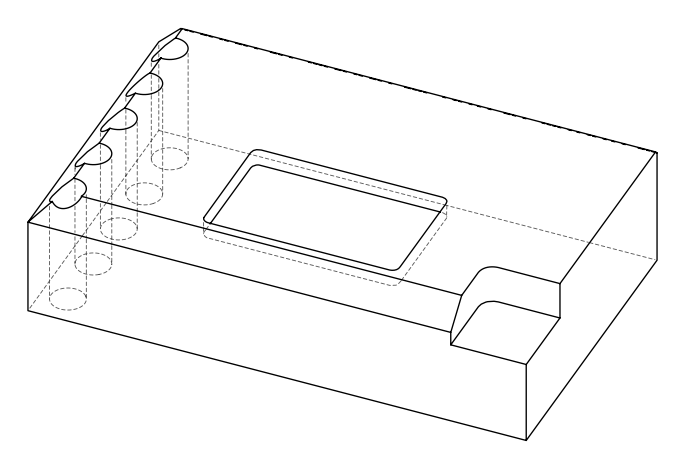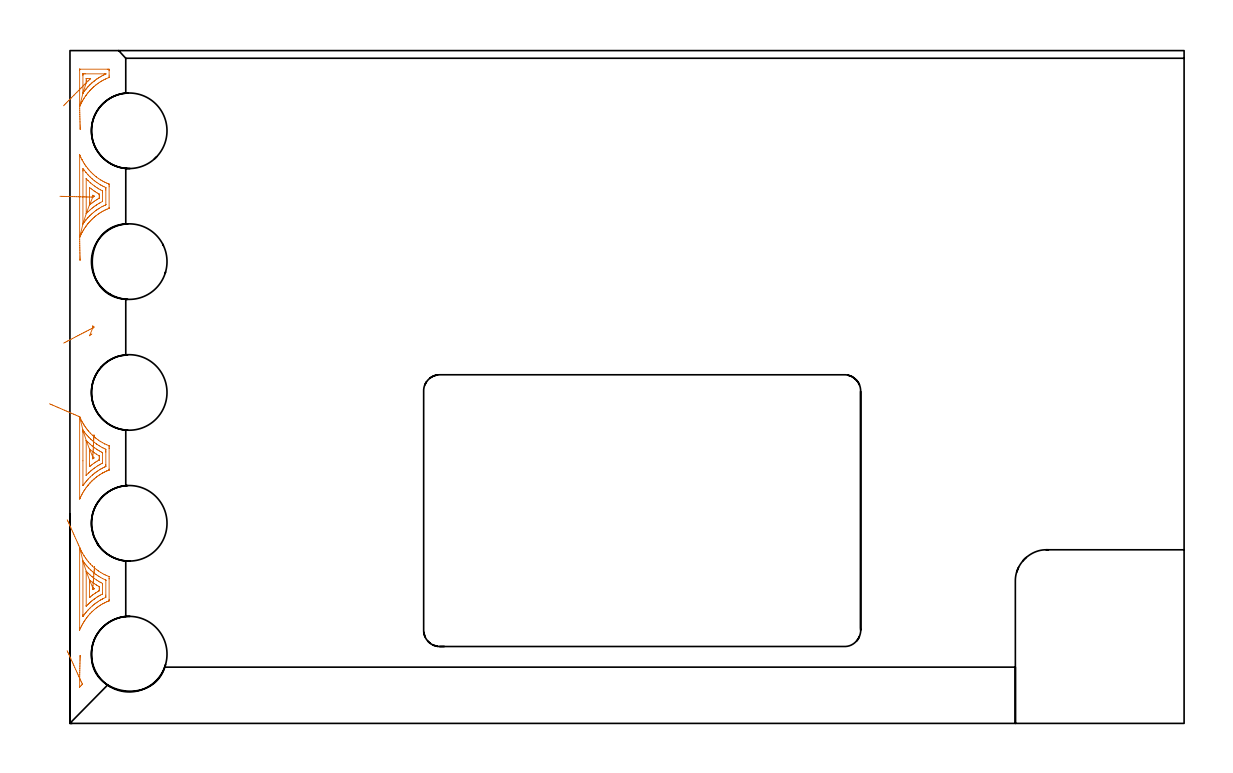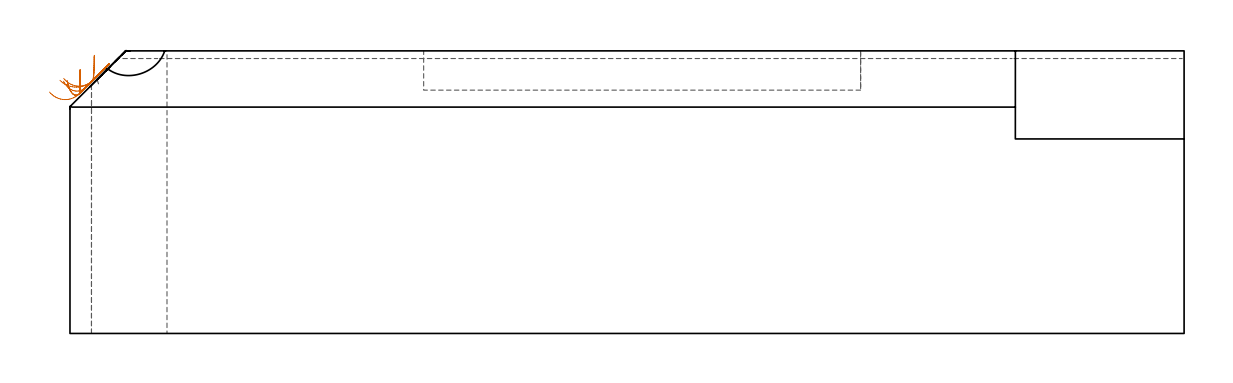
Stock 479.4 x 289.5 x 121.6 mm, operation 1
(PLAN: 30 operations, 23 tool changes, 100 min)
(1 AREA_MILL | FG_CHAMFER_SURFACE | UGT0205_001 | 16.46 min | 82161 mm3)
(2 AREA_MILL_1 | FG_CHAMFER_SURFACE_1 | UGT0205_001 | 7.46 min | 2485 mm3)
(3 AREA_MILL_2 | FG_CHAMFER_SURFACE_2 | UGT0205_001 | 28.43 min | 117146 mm3)
(4 MILL_CORNER_NOTCH_RECTANGULAR | CORNER_NOTCH_RECTANGULAR | UGT0201_094 | Follow Part, ap 5, ae 75% | 8.41 min | 201663 mm3)
(5 MILL_RECTANGULAR_POCKET | POCKET_RECTANGULAR_STRAIGHT | NXT0201_011 | Follow Part, ap 3, ae 75% | 30.51 min | 370799 mm3)
(6 SPOT_DRILL | STEP1HOLE | NXT0321_9005460120000 | 0.05 min | 192 mm3)
(7 SPOT_DRILL_1 | STEP1HOLE_1 | NXT0321_9005460120000 | 0.05 min | 157 mm3)
(8 SPOT_DRILL_2 | STEP1HOLE_2 | NXT0321_9005460120000 | 0.05 min | 197 mm3)
(9 SPOT_DRILL_3 | STEP1HOLE_3 | NXT0321_9005460120000 | 0.05 min | 197 mm3)
(10 SPOT_DRILL_4 | STEP1HOLE_4 | NXT0321_9005460120000 | 0.05 min | 149 mm3)
(11 DRILL_BLIND_HOLE_INTO_CENTER | STEP1HOLE | NXT0301_056 | 0.06 min | 565 mm3)
(12 GUN_DRILL_THROUGH_HOLE | STEP1HOLE | UGT0307_005 | 0.57 min | 5896 mm3)
(13 SPADE_DRILL_TO_ENLARGE_THROUGH_HOLE | STEP1HOLE | UGT0306_010 | 0.52 min | 29347 mm3)
(14 DRILL_TO_ENLARGE_THROUGH_HOLE | STEP1HOLE | UGT0301_001 | 0.54 min | 61969 mm3)
(15 DRILL_BLIND_HOLE_INTO_CENTER_1 | STEP1HOLE_1 | NXT0301_056 | 0.06 min | 538 mm3)
(16 GUN_DRILL_THROUGH_HOLE_1 | STEP1HOLE_1 | UGT0307_005 | 0.57 min | 5911 mm3)
(17 SPADE_DRILL_TO_ENLARGE_THROUGH_HOLE_1 | STEP1HOLE_1 | UGT0306_010 | 0.52 min | 29365 mm3)
(18 DRILL_TO_ENLARGE_THROUGH_HOLE_1 | STEP1HOLE_1 | UGT0301_001 | 0.54 min | 62698 mm3)
(19 DRILL_BLIND_HOLE_INTO_CENTER_2 | STEP1HOLE_2 | NXT0301_056 | 0.06 min | 554 mm3)
(20 GUN_DRILL_THROUGH_HOLE_2 | STEP1HOLE_2 | UGT0307_005 | 0.57 min | 5887 mm3)
(21 SPADE_DRILL_TO_ENLARGE_THROUGH_HOLE_2 | STEP1HOLE_2 | UGT0306_010 | 0.52 min | 29403 mm3)
(22 DRILL_TO_ENLARGE_THROUGH_HOLE_2 | STEP1HOLE_2 | UGT0301_001 | 0.54 min | 62693 mm3)
(23 DRILL_BLIND_HOLE_INTO_CENTER_3 | STEP1HOLE_3 | NXT0301_056 | 0.06 min | 557 mm3)
(24 GUN_DRILL_THROUGH_HOLE_3 | STEP1HOLE_3 | UGT0307_005 | 0.57 min | 5904 mm3)
(25 SPADE_DRILL_TO_ENLARGE_THROUGH_HOLE_3 | STEP1HOLE_3 | UGT0306_010 | 0.52 min | 29416 mm3)
(26 DRILL_TO_ENLARGE_THROUGH_HOLE_3 | STEP1HOLE_3 | UGT0301_001 | 0.54 min | 62668 mm3)
(27 DRILL_BLIND_HOLE_INTO_CENTER_4 | STEP1HOLE_4 | NXT0301_056 | 0.06 min | 567 mm3)
(28 GUN_DRILL_THROUGH_HOLE_4 | STEP1HOLE_4 | UGT0307_005 | 0.57 min | 5871 mm3)
(29 SPADE_DRILL_TO_ENLARGE_THROUGH_HOLE_4 | STEP1HOLE_4 | UGT0306_010 | 0.52 min | 29409 mm3)
(30 DRILL_TO_ENLARGE_THROUGH_HOLE_4 | STEP1HOLE_4 | UGT0301_001 | 0.54 min | 62704 mm3)
(TOOL UGT0205_001 | Chamfer Mill 20 x 3 x 45 deg. | D20 FL50 Z2)
(TOOL UGT0201_094 | End mill 20 mm | D20 FL38 Z4)
(TOOL NXT0201_011 | ENDMILL 12mm [2P460-1200-NA 1630] | D12 FL38 Z6)
(TOOL NXT0321_9005460120000 | NC Spot Drill, 142deg, 12mm, Carbide, Uncoated | D12 PA142 FL30 Z2)
(TOOL NXT0301_056 | Carbide Drill 8.5mm [860.1-0850-026A1-MM 2214] | D8.5 PA140 FL47 Z2)
(TOOL UGT0307_005 | Gun Drill 8.3 mm | D8.3 PA130 FL24 Z1)
(TOOL UGT0306_010 | Spade Drill 19.5mm | D19.5 PA132 FL10 Z2)
(TOOL UGT0301_001 | Twist Drill 32.5 mm | D32.5 PA118 FL185 Z2)
(OP 1 AREA_MILL, part 3 of 3)
X9.028 Y167.295 Z108.128
X8.484 Y166.859 Z107.584
X8.408 Y166.805 Z107.508
X9.82 Y170.16 Z108.92
X9.817 Y170.213 Z108.917
X9.816 Y170.271 Z108.916
X9.814 Y170.838 Z108.914
X9.815 Y170.9 Z108.915
X9.818 Y170.93 Z108.918
X9.82 Y170.937 Z108.92
X9.836 Y170.94 Z108.936
X10.113 Y170.753 Z109.213
X10.183 Y170.702 Z109.283
X10.397 Y170.538 Z109.497
X9.94 Y170.225 Z109.04
X9.927 Y170.218 Z109.027
X9.879 Y170.191 Z108.979
X9.82 Y170.16 Z108.92
X9.219 Y169.848 Z108.37
X8.578 Y169.514 Z107.881
X7.902 Y169.163 Z107.457
X7.195 Y168.795 Z107.102
X6.464 Y168.415 Z106.816
X5.713 Y168.024 Z106.604
X4.949 Y167.627 Z106.467
X4.177 Y167.225 Z106.405
X3.403 Y166.822 Z106.419
X2.633 Y166.422 Z106.509
X1.873 Y166.027 Z106.674
X1.129 Y165.64 Z106.913
X0.406 Y165.264 Z107.225
X-0.29 Y164.901 Z107.606
X-0.954 Y164.556 Z108.054
X-1.58 Y164.23 Z108.566
X-2.165 Y163.926 Z109.138
X-2.704 Y163.646 Z109.764
G0 X-8.81 Y137.531 Z103.866
G1 X-8.243 Y137.286 Z103.25
X-7.629 Y137.021 Z102.69
X-6.972 Y136.738 Z102.19
X-6.278 Y136.438 Z101.755
X-5.552 Y136.125 Z101.387
X-4.799 Y135.8 Z101.089
X-4.025 Y135.466 Z100.864
X-3.236 Y135.126 Z100.714
X-2.438 Y134.781 Z100.638
X-1.637 Y134.436 Z100.639
X-0.839 Y134.092 Z100.716
X-0.05 Y133.751 Z100.869
X0.723 Y133.418 Z101.095
X1.476 Y133.093 Z101.394
X2.201 Y132.78 Z101.764
X2.895 Y132.481 Z102.201
X3.55 Y132.198 Z102.702
X4.163 Y131.933 Z103.263
X4.202 Y131.917 Z103.302
X4.307 Y131.69 Z103.407
X4.614 Y131.025 Z103.714
X4.904 Y130.422 Z104.004
X5.055 Y130.133 Z104.155
X5.191 Y129.878 Z104.291
X5.549 Y129.241 Z104.649
X5.744 Y128.907 Z104.844
X6.076 Y128.367 Z105.176
X6.088 Y128.349 Z105.188
X6.44 Y127.823 Z105.54
X6.689 Y127.457 Z105.789
X6.961 Y127.075 Z106.061
X7.346 Y126.565 Z106.446
X7.567 Y126.284 Z106.667
X7.846 Y125.936 Z106.946
X8.068 Y125.673 Z107.168
X8.73 Y124.93 Z107.83
X8.87 Y124.781 Z107.97
X9.615 Y124.039 Z108.715
X9.771 Y123.889 Z108.871
X10.5 Y123.241 Z109.6
X10.782 Y122.997 Z109.882
X11.119 Y122.729 Z110.219
X11.385 Y122.522 Z110.485
X11.932 Y122.105 Z111.032
X12.27 Y121.872 Z111.37
X12.977 Y121.391 Z112.077
X13.154 Y121.282 Z112.254
X13.268 Y121.213 Z112.368
X14.039 Y120.777 Z113.139
X14.878 Y120.321 Z113.978
X14.924 Y120.298 Z114.024
X14.971 Y120.274 Z114.071
X15.809 Y119.899 Z114.909
X16.53 Y119.594 Z115.63
X16.693 Y119.527 Z115.793
X16.764 Y119.497 Z115.864
X16.827 Y119.468 Z115.927
X16.836 Y119.429 Z115.936
X16.839 Y119.283 Z115.939
X16.843 Y118.537 Z115.943
Y118.386
Y109.467
X16.841 Y109.165 Z115.941
X16.838 Y109.079 Z115.938
X16.835 Y109.035 Z115.935
X16.827 Y109.03 Z115.927
X16.78 Y109.008 Z115.88
X16.07 Y108.726 Z115.17
X15.886 Y108.647 Z114.986
X15.809 Y108.612 Z114.909
X15.281 Y108.365 Z114.381
X14.924 Y108.192 Z114.024
X14.686 Y108.073 Z113.786
X14.221 Y107.834 Z113.321
X14.104 Y107.769 Z113.204
X14.039 Y107.732 Z113.139
X13.54 Y107.445 Z112.64
X13.154 Y107.21 Z112.254
X12.99 Y107.108 Z112.09
X12.729 Y106.942 Z111.829
X12.453 Y106.757 Z111.553
X12.27 Y106.631 Z111.37
X11.931 Y106.391 Z111.031
X11.461 Y106.05 Z110.561
X11.418 Y106.016 Z110.518
X11.385 Y105.99 Z110.485
X10.927 Y105.619 Z110.027
X10.5 Y105.271 Z109.6
X10.439 Y105.219 Z109.539
X10.368 Y105.158 Z109.468
X9.973 Y104.797 Z109.073
X9.615 Y104.468 Z108.715
X9.512 Y104.37 Z108.612
X9.405 Y104.266 Z108.505
X9.069 Y103.924 Z108.169
X8.73 Y103.574 Z107.83
X8.634 Y103.471 Z107.734
X8.545 Y103.374 Z107.645
X8.216 Y103. Z107.316
X7.846 Y102.576 Z106.946
X7.803 Y102.525 Z106.903
X7.767 Y102.482 Z106.867
X7.412 Y102.028 Z106.512
X7.071 Y101.59 Z106.171
X7.024 Y101.526 Z106.124
X6.961 Y101.439 Z106.061
X6.657 Y101.004 Z105.757
X6.445 Y100.698 Z105.545
X6.296 Y100.476 Z105.396
X6.076 Y100.141 Z105.176
X5.948 Y99.936 Z105.048
X5.869 Y99.806 Z104.969
X5.566 Y99.291 Z104.666
X5.353 Y98.914 Z104.453
X5.295 Y98.809 Z104.395
X5.191 Y98.617 Z104.291
X4.987 Y98.228 Z104.087
X4.881 Y98.022 Z103.981
X4.689 Y97.636 Z103.789
X4.453 Y97.13 Z103.553
X4.407 Y97.029 Z103.507
X4.307 Y96.803 Z103.407
X4.231 Y96.641 Z103.331
X4.163 Y96.507 Z103.263
X4.157 Y97.13 Z103.257
Y131.175
X4.162 Y131.917 Z103.262
X4.163 Y131.933 Z103.263
X5.578 Y126.175 Z104.678
X5.597 Y126.156 Z104.697
X5.618 Y126.134 Z104.718
X5.948 Y125.673 Z105.048
X6.076 Y125.502 Z105.176
X6.636 Y124.781 Z105.736
X6.961 Y124.376 Z106.061
X7.382 Y123.889 Z106.482
X7.846 Y123.37 Z106.946
X8.206 Y122.997 Z107.306
X8.73 Y122.473 Z107.83
X8.917 Y122.293 Z108.017
X9.118 Y122.105 Z108.218
X9.615 Y121.666 Z108.715
X10.144 Y121.213 Z109.244
X10.5 Y120.931 Z109.6
X11.286 Y120.321 Z110.386
X11.385 Y120.251 Z110.485
X11.605 Y120.099 Z110.705
X12.27 Y119.661 Z111.37
X12.629 Y119.429 Z111.729
X13.154 Y119.126 Z112.254
X13.843 Y118.735 Z112.943
X14.039 Y118.631 Z113.139
X14.217 Y118.537 Z113.317
X14.924 Y118.193 Z114.024
X15.294 Y118.012 Z114.394
X15.422 Y117.944 Z114.522
X15.425 Y117.815 Z114.525
X15.427 Y117.645 Z114.527
X15.429 Y117.136 Z114.529
Y116.753
Y111.401
X15.428 Y110.893 Z114.528
X15.427 Y110.701 Z114.527
X15.424 Y110.606 Z114.524
X15.422 Y110.564 Z114.522
X15.344 Y110.509 Z114.444
X15.059 Y110.373 Z114.159
X14.924 Y110.308 Z114.024
X14.464 Y110.082 Z113.564
X14.039 Y109.868 Z113.139
X13.875 Y109.783 Z112.975
X13.565 Y109.618 Z112.665
X13.301 Y109.469 Z112.401
X13.154 Y109.383 Z112.254
X12.746 Y109.137 Z111.846
X12.27 Y108.842 Z111.37
X12.198 Y108.797 Z111.298
X12.088 Y108.726 Z111.188
X11.668 Y108.44 Z110.768
X11.385 Y108.243 Z110.485
X11.148 Y108.073 Z110.248
X10.823 Y107.834 Z109.923
X10.641 Y107.692 Z109.741
X10.5 Y107.58 Z109.6
X10.15 Y107.295 Z109.25
X9.719 Y106.942 Z108.819
X9.663 Y106.893 Z108.763
X9.615 Y106.851 Z108.715
X8.73 Y106.039 Z107.83
X7.846 Y105.14 Z106.946
X7.436 Y104.679 Z106.536
X7.071 Y104.266 Z106.171
X7.02 Y104.206 Z106.12
X6.961 Y104.135 Z106.061
X6.623 Y103.714 Z105.723
X6.352 Y103.374 Z105.452
X6.232 Y103.217 Z105.332
X6.076 Y103.008 Z105.176
X5.66 Y102.43 Z104.76
X5.633 Y102.394 Z104.733
X5.583 Y102.331 Z104.683
X5.576 Y102.419 Z104.676
X5.574 Y102.482 Z104.674
X5.572 Y102.609 Z104.672
X5.571 Y112.994 Z104.671
Y125.29
X5.573 Y125.673 Z104.673
X5.578 Y126.175 Z104.678
X6.996 Y121.748 Z106.096
X7.03 Y121.715 Z106.13
X7.118 Y121.631 Z106.218
X7.537 Y121.213 Z106.637
X7.846 Y120.913 Z106.946
X8.47 Y120.321 Z107.57
X8.73 Y120.09 Z107.83
X9.496 Y119.429 Z108.596
X9.615 Y119.334 Z108.715
X10.042 Y118.999 Z109.142
X10.5 Y118.648 Z109.6
X10.648 Y118.537 Z109.748
X11.385 Y118.036 Z110.485
X11.619 Y117.881 Z110.719
X11.982 Y117.645 Z111.082
X12.27 Y117.474 Z111.37
X12.677 Y117.234 Z111.777
X13.154 Y116.971 Z112.254
X13.552 Y116.753 Z112.652
X13.938 Y116.546 Z113.038
X14.008 Y116.502 Z113.108
X14.01 Y116.481 Z113.11
X14.013 Y116.428 Z113.113
X14.014 Y116.319 Z113.114
X14.015 Y112.293 Z113.115
X14.013 Y112.077 Z113.113
X14.01 Y112.023 Z113.11
X14.008 Y112.001 Z113.108
X13.992 Y111.984 Z113.092
X13.89 Y111.927 Z112.99
X13.647 Y111.797 Z112.747
X13.154 Y111.536 Z112.254
X13.067 Y111.489 Z112.167
X12.908 Y111.401 Z112.008
X12.503 Y111.166 Z111.603
X12.27 Y111.026 Z111.37
X11.952 Y110.829 Z111.052
X11.446 Y110.509 Z110.546
X11.409 Y110.485 Z110.509
X11.385 Y110.468 Z110.485
X10.885 Y110.122 Z109.985
X10.5 Y109.851 Z109.6
X10.365 Y109.753 Z109.465
X10.184 Y109.618 Z109.284
X9.864 Y109.367 Z108.964
X9.615 Y109.169 Z108.715
X9.372 Y108.971 Z108.472
X9.075 Y108.726 Z108.175
X8.89 Y108.565 Z107.99
X8.73 Y108.424 Z107.83
X8.422 Y108.144 Z107.522
X8.085 Y107.834 Z107.185
X7.963 Y107.716 Z107.063
X7.846 Y107.6 Z106.946
X7.022 Y106.768 Z106.122
X7.009 Y106.756 Z106.109
X6.995 Y106.747 Z106.095
X6.992 Z106.092
X6.99 Y106.772 Z106.09
X6.986 Y106.917 Z106.086
X6.985 Y106.942 Z106.085
Y121.213
X6.99 Y121.622 Z106.09
X6.992 Y121.723 Z106.092
X6.996 Y121.748 Z106.096
X8.408 Y118.007 Z107.508
X8.853 Y117.645 Z107.953
X9.615 Y117.055 Z108.715
X10.011 Y116.753 Z109.111
X10.301 Y116.552 Z109.401
X10.5 Y116.418 Z109.6
X11.335 Y115.861 Z110.435
X11.385 Y115.83 Z110.485
X11.466 Y115.78 Z110.566
X12.27 Y115.313 Z111.37
X12.485 Y115.186 Z111.585
X12.585 Y115.125 Z111.685
X12.593 Y114.969 Z111.693
X12.597 Y114.639 Z111.697
X12.599 Y114.077 Z111.699
X12.598 Y113.746 Z111.698
X12.593 Y113.411 Z111.693
X12.589 Y113.383 Z111.689
X12.576 Y113.372 Z111.676
X12.541 Y113.349 Z111.641
X12.462 Y113.303 Z111.562
X12.253 Y113.185 Z111.353
X11.708 Y112.859 Z110.808
X11.385 Y112.661 Z110.485
X11.16 Y112.52 Z110.26
X10.807 Y112.293 Z109.907
X10.623 Y112.169 Z109.723
X10.5 Y112.084 Z109.6
X10.101 Y111.803 Z109.201
X9.615 Y111.456 Z108.715
X9.584 Y111.433 Z108.684
X9.542 Y111.401 Z108.642
X9.087 Y111.042 Z108.187
X8.73 Y110.758 Z107.83
X8.594 Y110.647 Z107.694
X8.425 Y110.509 Z107.525
X8.416 Z107.516
X8.407 Z107.507
X8.405 Y110.532 Z107.505
X8.401 Y110.841 Z107.501
X8.4 Y111.401 Z107.5
Y111.735
Y117.086
X8.402 Y117.645 Z107.502
X8.406 Y117.972 Z107.506
X8.408 Y118.007 Z107.508
X9.82 Y114.64 Z108.92
X10.001 Y114.53 Z109.101
X10.129 Y114.451 Z109.229
X10.257 Y114.356 Z109.357
X10.362 Y114.217 Z109.462
X10.163 Y114.077 Z109.263
X10.038 Y113.993 Z109.138
X9.832 Y113.859 Z108.932
X9.823 Y113.856 Z108.923
X9.82 Y113.871 Z108.92
X9.815 Y114.077 Z108.915
X9.814 Y114.157 Z108.914
X9.816 Y114.463 Z108.916
X9.819 Y114.615 Z108.919
X9.82 Y114.64 Z108.92
X9.866 Y115.507 Z109.004
X9.912 Y116.363 Z109.164
X9.957 Y117.202 Z109.398
X10.001 Y118.018 Z109.704
X10.043 Y118.804 Z110.081
X10.083 Y119.554 Z110.524
X10.121 Y120.263 Z111.032
X10.156 Y120.925 Z111.599
X10.189 Y121.535 Z112.222
X10.218 Y122.088 Z112.895
X10.244 Y122.581 Z113.615
X10.267 Y123.009 Z114.375
X10.287 Y123.369 Z115.169
X10.302 Y123.659 Z115.991
X10.314 Y123.877 Z116.836
X10.321 Y124.02 Z117.697
X10.325 Y124.087 Z118.566
Y124.079 Z119.439
G0 X-1.175 Y87.623 Z108.729
G1 X-1.026 Y87.29 Z107.937
X-0.849 Y86.895 Z107.18
X-0.645 Y86.441 Z106.463
X-0.417 Y85.932 Z105.792
X-0.166 Y85.372 Z105.173
X0.107 Y84.764 Z104.609
X0.398 Y84.114 Z104.106
X0.707 Y83.427 Z103.666
X1.03 Y82.707 Z103.294
X1.364 Y81.96 Z102.992
X1.709 Y81.192 Z102.763
X2.06 Y80.408 Z102.608
X2.416 Y79.616 Z102.528
X2.773 Y78.82 Z102.524
X3.128 Y78.027 Z102.596
X3.48 Y77.242 Z102.744
X3.825 Y76.472 Z102.966
X4.161 Y75.723 Z103.261
X4.307 Y75.399 Z103.407
X4.566 Y74.831 Z103.666
X4.797 Y74.337 Z103.897
X5.001 Y73.939 Z104.101
X5.191 Y73.579 Z104.291
X5.489 Y73.047 Z104.589
X5.902 Y72.331 Z105.002
X6.015 Y72.155 Z105.115
X6.076 Y72.062 Z105.176
X6.617 Y71.263 Z105.717
X6.961 Y70.77 Z106.061
X7.263 Y70.371 Z106.363
X7.846 Y69.635 Z106.946
X7.976 Y69.479 Z107.076
X8.73 Y68.624 Z107.83
X8.764 Y68.587 Z107.864
X9.615 Y67.73 Z108.715
X9.651 Y67.695 Z108.751
X10.5 Y66.935 Z109.6
X10.651 Y66.803 Z109.751
X11.385 Y66.22 Z110.485
X11.781 Y65.911 Z110.881
X12.068 Y65.709 Z111.168
X12.27 Y65.571 Z111.37
X13.088 Y65.02 Z112.188
X13.154 Y64.978 Z112.254
X13.261 Y64.912 Z112.361
X14.039 Y64.476 Z113.139
X14.67 Y64.128 Z113.77
X14.924 Y64.002 Z114.024
X15.163 Y63.886 Z114.263
X15.809 Y63.604 Z114.909
X16.683 Y63.236 Z115.783
X16.7 Y63.229 Z115.8
X16.836 Y63.157 Z115.936
X16.838 Y63.09 Z115.938
X16.843 Y62.344 Z115.943
Y62.193
Y53.273
X16.842 Y53.122 Z115.942
X16.838 Y52.821 Z115.938
X16.836 Y52.74 Z115.936
X16.821 Y52.731 Z115.921
X16.781 Y52.712 Z115.881
X16.693 Y52.676 Z115.793
X16.59 Y52.636 Z115.69
X16.321 Y52.532 Z115.421
X15.96 Y52.379 Z115.06
X15.809 Y52.311 Z114.909
X15.353 Y52.099 Z114.453
X14.924 Y51.893 Z114.024
X14.756 Y51.81 Z113.856
X14.42 Y51.64 Z113.52
X14.171 Y51.507 Z113.271
X14.039 Y51.434 Z113.139
X13.576 Y51.173 Z112.676
X13.154 Y50.914 Z112.254
X13.053 Y50.85 Z112.153
X12.892 Y50.748 Z111.992
X12.518 Y50.498 Z111.618
X12.27 Y50.328 Z111.37
X11.993 Y50.135 Z111.093
X11.6 Y49.856 Z110.7
X11.478 Y49.762 Z110.578
X11.385 Y49.689 Z110.485
X10.985 Y49.367 Z110.085
X10.5 Y48.973 Z109.6
X10.489 Y48.964 Z109.589
X10.029 Y48.547 Z109.129
X9.615 Y48.17 Z108.715
X9.565 Y48.123 Z108.665
X9.512 Y48.072 Z108.612
X9.122 Y47.678 Z108.222
X8.73 Y47.278 Z107.83
X8.683 Y47.228 Z107.783
X8.639 Y47.18 Z107.739
X7.846 Y46.279 Z106.946
X7.458 Y45.787 Z106.558
X7.153 Y45.396 Z106.253
X7.07 Y45.286 Z106.17
X6.961 Y45.136 Z106.061
X6.701 Y44.767 Z105.801
X6.519 Y44.504 Z105.619
X6.34 Y44.238 Z105.44
X6.076 Y43.837 Z105.176
X5.936 Y43.612 Z105.036
X5.658 Y43.142 Z104.758
X5.414 Y42.721 Z104.514
X5.334 Y42.577 Z104.434
X5.191 Y42.317 Z104.291
X5.023 Y41.999 Z104.123
X4.934 Y41.829 Z104.034
X4.723 Y41.409 Z103.823
X4.501 Y40.937 Z103.601
X4.164 Y40.188 Z103.264
X4.16 Y40.192 Z103.26
X4.159 Y40.194 Z103.259
X4.157 Y40.937 Z103.257
Y41.087
Y74.982
X4.159 Y75.723 Z103.259
X4.161 Z103.261
X5.578 Y69.876 Z104.678
X5.66 Y69.764 Z104.76
X5.868 Y69.479 Z104.968
X6.076 Y69.201 Z105.176
X6.551 Y68.587 Z105.651
X6.961 Y68.076 Z106.061
X7.291 Y67.695 Z106.391
X7.846 Y67.074 Z106.946
X8.103 Y66.803 Z107.203
X8.73 Y66.176 Z107.83
X9.006 Y65.911 Z108.106
X9.615 Y65.366 Z108.715
X10.013 Y65.02 Z109.113
X10.5 Y64.631 Z109.6
X11.143 Y64.128 Z110.243
X11.385 Y63.957 Z110.485
X11.922 Y63.586 Z111.022
X12.27 Y63.355 Z111.37
X12.452 Y63.236 Z111.552
X13.154 Y62.826 Z112.254
X14.005 Y62.344 Z113.105
X14.039 Y62.325 Z113.139
X14.078 Y62.304 Z113.178
X15.342 Y61.703 Z114.442
X15.409 Y61.669 Z114.509
X15.423 Y61.659 Z114.523
X15.425 Y61.649 Z114.525
X15.427 Y61.621 Z114.527
X15.428 Y61.452 Z114.528
X15.429 Y55.208 Z114.529
X15.427 Y54.701 Z114.527
X15.423 Y54.316 Z114.523
X15.422 Y54.259 Z114.522
X15.346 Y54.217 Z114.446
X15.237 Y54.161 Z114.337
X14.334 Y53.721 Z113.434
X14.039 Y53.572 Z113.139
X13.942 Y53.522 Z113.042
X13.756 Y53.424 Z112.856
X13.369 Y53.208 Z112.469
X13.154 Y53.084 Z112.254
X12.811 Y52.878 Z111.911
X12.249 Y52.532 Z111.349
X11.733 Y52.181 Z110.833
X11.385 Y51.942 Z110.485
X11.208 Y51.818 Z110.308
X10.962 Y51.64 Z110.062
X10.701 Y51.438 Z109.801
X10.5 Y51.279 Z109.6
X10.207 Y51.043 Z109.307
X9.847 Y50.748 Z108.947
X9.722 Y50.641 Z108.822
X9.615 Y50.547 Z108.715
X8.854 Y49.856 Z107.954
X8.79 Y49.796 Z107.89
X8.73 Y49.738 Z107.83
X8.346 Y49.352 Z107.446
X7.963 Y48.964 Z107.063
X7.905 Y48.904 Z107.005
X7.846 Y48.839 Z106.946
X7.485 Y48.435 Z106.585
X7.165 Y48.072 Z106.265
X6.961 Y47.831 Z106.061
X6.67 Y47.474 Z105.77
X6.435 Y47.18 Z105.535
X6.279 Y46.976 Z105.379
X6.076 Y46.706 Z105.176
X5.901 Y46.465 Z105.001
X5.773 Y46.288 Z104.873
X5.711 Y46.202 Z104.811
X5.657 Y46.126 Z104.757
X5.617 Y46.074 Z104.717
X5.584 Y46.031 Z104.684
X5.578 Y46.063 Z104.678
X5.574 Y46.202 Z104.674
X5.572 Y46.288 Z104.672
X5.571 Y46.475 Z104.671
Y46.797
X5.572 Y69.479 Z104.672
X5.573 Y69.728 Z104.673
X5.578 Y69.876 Z104.678
X6.992 Y65.452 Z106.092
X7.022 Y65.427 Z106.122
X7.073 Y65.38 Z106.173
X7.12 Y65.334 Z106.22
X7.432 Y65.02 Z106.532
X7.846 Y64.612 Z106.946
X8.355 Y64.128 Z107.455
X8.73 Y63.792 Z107.83
X9.369 Y63.236 Z108.469
X9.615 Y63.037 Z108.715
X10.494 Y62.344 Z109.594
X10.515 Y62.329 Z109.615
X11.385 Y61.739 Z110.485
X11.815 Y61.452 Z110.915
X12.27 Y61.18 Z111.37
X12.917 Y60.799 Z112.017
X13.154 Y60.667 Z112.254
X13.348 Y60.56 Z112.448
X14.002 Y60.216 Z113.102
X14.008 Y60.203 Z113.108
X14.011 Y60.18 Z113.111
X14.013 Y60.126 Z113.113
X14.015 Y59.692 Z113.115
Y56.124
X14.014 Y55.883 Z113.114
X14.013 Y55.775 Z113.113
X14.01 Y55.721 Z113.11
X14.008 Y55.699 Z113.108
X13.995 Y55.683 Z113.095
X13.096 Y55.208 Z112.196
X12.571 Y54.905 Z111.671
X12.27 Y54.726 Z111.37
X12.017 Y54.571 Z111.117
X11.61 Y54.316 Z110.71
X11.474 Y54.226 Z110.574
X11.385 Y54.165 Z110.485
X10.948 Y53.864 Z110.048
X10.5 Y53.553 Z109.6
X10.425 Y53.5 Z109.525
X10.321 Y53.424 Z109.421
X9.924 Y53.113 Z109.024
X9.615 Y52.869 Z108.715
X9.43 Y52.719 Z108.53
X9.203 Y52.532 Z108.303
X8.949 Y52.312 Z108.049
X8.73 Y52.12 Z107.83
X8.479 Y51.893 Z107.579
X8.201 Y51.64 Z107.301
X8.017 Y51.467 Z107.117
X7.846 Y51.302 Z106.946
X7.569 Y51.027 Z106.669
X7.291 Y50.748 Z106.391
X7.128 Y50.58 Z106.228
X7.035 Y50.487 Z106.135
X6.998 Y50.452 Z106.098
X6.992 Y50.449 Z106.092
X6.99 Y50.475 Z106.09
X6.987 Y50.558 Z106.087
X6.985 Y50.723 Z106.085
Y50.748
X6.986 Y65.02 Z106.086
X6.992 Y65.452 Z106.092
X8.406 Y61.697 Z107.506
X8.717 Y61.452 Z107.817
X8.78 Y61.402 Z107.88
X9.615 Y60.75 Z108.715
X9.864 Y60.56 Z108.964
X10.5 Y60.123 Z109.6
X11.17 Y59.668 Z110.27
X11.385 Y59.534 Z110.485
X11.722 Y59.328 Z110.822
X12.27 Y59.012 Z111.37
X12.418 Y58.925 Z111.518
X12.529 Y58.857 Z111.629
X12.594 Y58.817 Z111.694
X12.595 Y58.776 Z111.695
X12.598 Y58.444 Z111.698
X12.6 Y57.884 Z111.7
Y57.55
X12.599 Y57.271 Z111.699
X12.597 Y57.132 Z111.697
X12.594 Y57.099 Z111.694
X12.591 Y57.087 Z111.691
X12.569 Y57.072 Z111.669
X12.44 Y56.992 Z111.54
X12.331 Y56.93 Z111.431
X12.27 Y56.894 Z111.37
X11.774 Y56.599 Z110.874
X11.385 Y56.362 Z110.485
X11.224 Y56.262 Z110.324
X10.97 Y56.1 Z110.07
X10.688 Y55.91 Z109.788
X10.5 Y55.782 Z109.6
X10.163 Y55.548 Z109.263
X9.679 Y55.208 Z108.779
X9.643 Y55.18 Z108.743
X9.615 Y55.159 Z108.715
X9.146 Y54.789 Z108.246
X8.73 Y54.458 Z107.83
X8.652 Y54.395 Z107.752
X8.555 Y54.316 Z107.655
X8.491 Y54.266 Z107.591
X8.432 Y54.224 Z107.532
X8.405 Y54.207 Z107.505
X8.403 Y54.23 Z107.503
X8.401 Y54.274 Z107.501
X8.4 Y54.65 Z107.5
Y60.56
Y60.893
X8.402 Y61.452 Z107.502
X8.406 Y61.697 Z107.506
X9.82 Y58.344 Z108.92
X9.83 Y58.342 Z108.93
X10.06 Y58.193 Z109.16
X10.245 Y58.07 Z109.345
X10.368 Y57.985 Z109.468
X10.402 Y57.959 Z109.502
X10.41 Y57.952 Z109.51
X10.398 Y57.941 Z109.498
X10.325 Y57.884 Z109.425
X10.133 Y57.755 Z109.233
X9.897 Y57.6 Z108.997
X9.827 Y57.556 Z108.927
X9.82 Y57.677 Z108.92
X9.816 Y57.884 Z108.916
X9.815 Y58.135 Z108.915
X9.816 Y58.261 Z108.916
X9.818 Y58.323 Z108.918
X9.82 Y58.344 Z108.92
X9.889 Y59.207 Z109.027
X9.958 Y60.057 Z109.21
X10.025 Y60.889 Z109.466
X10.089 Y61.694 Z109.794
X10.152 Y62.469 Z110.191
X10.211 Y63.205 Z110.655
X10.267 Y63.899 Z111.181
X10.318 Y64.545 Z111.766
X10.366 Y65.137 Z112.404
X10.409 Y65.671 Z113.093
X10.447 Y66.144 Z113.825
X10.48 Y66.551 Z114.596
X10.507 Y66.889 Z115.399
X10.529 Y67.157 Z116.229
X10.544 Y67.351 Z117.08
X10.554 Y67.471 Z117.944
X10.557 Y67.515 Z118.815
X10.555 Y67.484 Z119.687
G0 X-1.212 Y31.293 Z108.703
G1 X-1.06 Y30.959 Z107.912
X-0.881 Y30.563 Z107.156
X-0.676 Y30.108 Z106.44
X-0.445 Y29.598 Z105.771
X-0.192 Y29.037 Z105.153
X0.083 Y28.429 Z104.59
X0.377 Y27.779 Z104.089
X0.688 Y27.091 Z103.651
X1.013 Y26.372 Z103.281
X1.35 Y25.625 Z102.981
X1.697 Y24.858 Z102.753
X2.051 Y24.075 Z102.6
X2.409 Y23.283 Z102.522
X2.768 Y22.488 Z102.521
X3.126 Y21.696 Z102.595
X3.48 Y20.913 Z102.745
X3.828 Y20.145 Z102.969
X4.166 Y19.397 Z103.266
X4.307 Y19.085 Z103.407
X4.514 Y18.638 Z103.614
X4.702 Y18.239 Z103.802
X4.951 Y17.746 Z104.051
X5.191 Y17.287 Z104.291
X5.341 Y17.004 Z104.441
X5.371 Y16.943 Z104.471
X5.388 Y16.907 Z104.488
X5.347 Y16.854 Z104.447
X5.272 Y16.773 Z104.372
X5.191 Y16.69 Z104.291
X4.829 Y16.327 Z103.929
X4.385 Y15.883 Z103.485
X4.307 Y15.805 Z103.407
X4.228 Y15.729 Z103.328
X4.175 Y15.682 Z103.275
X4.163 Y15.673 Z103.263
X4.162 Y15.676 Z103.262
X4.159 Y15.71 Z103.259
X4.158 Y15.811 Z103.258
X4.157 Y15.962 Z103.257
Y18.788
X4.158 Y18.939 Z103.258
X4.162 Y19.241 Z103.262
X4.166 Y19.397 Z103.266
X4.183 Y20.268 Z103.321
X4.2 Y21.13 Z103.452
X4.217 Y21.978 Z103.658
X4.234 Y22.804 Z103.937
X4.25 Y23.603 Z104.287
X4.265 Y24.369 Z104.705
X4.279 Y25.095 Z105.188
X4.293 Y25.776 Z105.733
X4.306 Y26.407 Z106.335
X4.317 Y26.983 Z106.99
X4.328 Y27.5 Z107.693
X4.337 Y27.954 Z108.438
X4.344 Y28.341 Z109.219
X4.351 Y28.659 Z110.032
X4.356 Y28.905 Z110.869
X4.359 Y29.076 Z111.724
X4.361 Y29.173 Z112.591
Y29.194 Z113.463
G0 Z131.6
X4.329 Y199.271
Z113.43
G1 Y199.294 Z112.558
X4.327 Y199.393 Z111.692
X4.324 Y199.568 Z110.837
X4.32 Y199.816 Z110.001
X4.315 Y200.136 Z109.189
X4.308 Y200.526 Z108.409
X4.3 Y200.982 Z107.665
X4.292 Y201.502 Z106.964
X4.282 Y202.08 Z106.311
X4.271 Y202.713 Z105.711
X4.26 Y203.396 Z105.168
X4.248 Y204.124 Z104.687
X4.235 Y204.891 Z104.272
X4.221 Y205.691 Z103.924
X4.207 Y206.518 Z103.648
X4.193 Y207.366 Z103.445
X4.179 Y208.229 Z103.317
X4.164 Y209.1 Z103.264
X4.159 Y209.366 Z103.259
X4.158 Y209.517 Z103.258
X4.157 Y244.541 Z103.257
X4.158 Y244.61 Z103.258
X4.159 Y244.637 Z103.259
X4.165 Y244.627 Z103.265
X4.196 Y244.558 Z103.296
X4.235 Y244.465 Z103.335
X4.298 Y244.312 Z103.398
X4.307 Y244.292 Z103.407
X4.718 Y243.411 Z103.818
X5.141 Y242.57 Z104.241
X5.168 Y242.52 Z104.268
X5.191 Y242.478 Z104.291
X5.685 Y241.628 Z104.785
X6.076 Y240.981 Z105.176
X6.23 Y240.736 Z105.33
X6.518 Y240.29 Z105.618
X6.832 Y239.844 Z105.932
X6.961 Y239.669 Z106.061
X7.515 Y238.952 Z106.615
X7.846 Y238.536 Z106.946
X8.26 Y238.06 Z107.36
X8.73 Y237.535 Z107.83
X9.086 Y237.168 Z108.186
X9.615 Y236.642 Z108.715
X10.006 Y236.276 Z109.106
X10.5 Y235.843 Z109.6
X11.039 Y235.384 Z110.139
X11.234 Y235.231 Z110.334
X11.385 Y235.117 Z110.485
X12.223 Y234.492 Z111.323
X12.27 Y234.459 Z111.37
X12.37 Y234.39 Z111.47
X13.154 Y233.891 Z112.254
X13.333 Y233.78 Z112.433
X13.635 Y233.6 Z112.735
X14.039 Y233.373 Z113.139
X14.541 Y233.093 Z113.641
X14.924 Y232.907 Z114.024
X15.335 Y232.708 Z114.435
X15.809 Y232.501 Z114.909
X16.17 Y232.344 Z115.27
X16.693 Y232.125 Z115.793
X16.783 Y232.085 Z115.883
X16.836 Y232.06 Z115.936
X16.839 Y231.967 Z115.939
X16.842 Y231.816 Z115.942
X16.843 Y231.666 Z115.943
Y230.924
X16.842 Y222.004 Z115.942
X16.84 Y221.856 Z115.94
X16.836 Y221.704 Z115.936
X16.827 Y221.637 Z115.927
X16.789 Y221.619 Z115.889
X16.693 Y221.578 Z115.793
X15.987 Y221.292 Z115.087
X15.809 Y221.214 Z114.909
X15.739 Y221.183 Z114.839
X15.584 Y221.112 Z114.684
X15.137 Y220.897 Z114.237
X14.924 Y220.792 Z114.024
X14.289 Y220.472 Z113.389
X14.039 Y220.338 Z113.139
X13.964 Y220.297 Z113.064
X13.828 Y220.221 Z112.928
X13.406 Y219.966 Z112.506
X13.154 Y219.81 Z112.254
X12.862 Y219.623 Z111.962
X12.407 Y219.329 Z111.507
X12.325 Y219.272 Z111.425
X12.27 Y219.233 Z111.37
X11.81 Y218.899 Z110.91
X11.385 Y218.587 Z110.485
X11.3 Y218.522 Z110.4
X11.189 Y218.437 Z110.289
X10.808 Y218.126 Z109.908
X10.5 Y217.87 Z109.6
X10.326 Y217.72 Z109.426
X10.127 Y217.545 Z109.227
X9.86 Y217.298 Z108.96
X9.615 Y217.068 Z108.715
X9.405 Y216.864 Z108.505
X9.191 Y216.653 Z108.291
X8.963 Y216.418 Z108.063
X8.73 Y216.173 Z107.83
X8.533 Y215.959 Z107.633
X8.354 Y215.761 Z107.454
X8.117 Y215.487 Z107.217
X7.846 Y215.169 Z106.946
X7.711 Y215.005 Z106.811
X7.601 Y214.869 Z106.701
X7.32 Y214.506 Z106.42
X6.961 Y214.036 Z106.061
X6.918 Y213.977 Z106.018
X6.571 Y213.478 Z105.671
X6.301 Y213.085 Z105.401
X6.211 Y212.949 Z105.311
X6.076 Y212.738 Z105.176
X5.869 Y212.402 Z104.969
X5.743 Y212.193 Z104.843
X5.539 Y211.842 Z104.639
X5.228 Y211.301 Z104.328
X5.215 Y211.277 Z104.315
X5.191 Y211.233 Z104.291
X4.913 Y210.69 Z104.013
X4.772 Y210.409 Z103.872
X4.62 Y210.093 Z103.72
X4.353 Y209.517 Z103.453
X4.338 Y209.485 Z103.438
X4.164 Y209.1 Z103.264
X5.577 Y214.925 Z104.677
X5.575 Y214.947 Z104.675
X5.573 Y215.082 Z104.673
X5.572 Y215.252 Z104.672
X5.571 Y237.677 Z104.671
X5.572 Y238.06 Z104.672
X5.575 Y238.565 Z104.675
X5.578 Y238.717 Z104.678
X6.103 Y238.06 Z105.203
X6.197 Y237.938 Z105.297
X6.803 Y237.168 Z105.903
X6.961 Y236.976 Z106.061
X7.573 Y236.276 Z106.673
X7.846 Y235.974 Z106.946
X8.42 Y235.384 Z107.52
X8.73 Y235.077 Z107.83
X9.355 Y234.492 Z108.455
X9.615 Y234.264 Z108.715
X10.396 Y233.6 Z109.496
X10.5 Y233.518 Z109.6
X10.835 Y233.262 Z109.935
X11.385 Y232.856 Z110.485
X11.59 Y232.708 Z110.69
X12.27 Y232.267 Z111.37
X12.986 Y231.816 Z112.086
X13.154 Y231.718 Z112.254
X13.383 Y231.585 Z112.483
X14.039 Y231.232 Z113.139
X14.65 Y230.924 Z113.75
X15.358 Y230.595 Z114.458
X15.395 Y230.574 Z114.495
X15.422 Y230.555 Z114.522
X15.424 Y230.532 Z114.524
X15.427 Y230.417 Z114.527
X15.428 Y230.032 Z114.528
X15.429 Y229.523 Z114.529
X15.428 Y223.28 Z114.528
X15.426 Y223.207 Z114.526
X15.422 Y223.164 Z114.522
X15.419 Y223.149 Z114.519
X15.408 Y223.142 Z114.508
X15.277 Y223.077 Z114.377
X14.897 Y222.896 Z113.997
X14.322 Y222.611 Z113.422
X14.039 Y222.467 Z113.139
X13.738 Y222.308 Z112.838
X13.154 Y221.991 Z112.254
X12.615 Y221.657 Z111.715
X12.27 Y221.439 Z111.37
X12.072 Y221.312 Z111.172
X11.769 Y221.112 Z110.869
X11.542 Y220.954 Z110.642
X11.385 Y220.841 Z110.485
X11.029 Y220.579 Z110.129
X10.547 Y220.221 Z109.647
X10.52 Y220.2 Z109.62
X10.5 Y220.184 Z109.6
X10.033 Y219.799 Z109.133
X9.615 Y219.45 Z108.715
X9.475 Y219.329 Z108.575
X9.086 Y218.97 Z108.186
X8.73 Y218.637 Z107.83
X8.628 Y218.539 Z107.728
X8.524 Y218.437 Z107.624
X8.188 Y218.091 Z107.288
X7.846 Y217.736 Z106.946
X7.754 Y217.638 Z106.854
X7.669 Y217.545 Z106.769
X7.337 Y217.166 Z106.437
X6.961 Y216.734 Z106.061
X6.924 Y216.69 Z106.024
X6.893 Y216.653 Z105.993
X6.531 Y216.194 Z105.631
X6.192 Y215.761 Z105.292
X6.142 Y215.695 Z105.242
X6.076 Y215.606 Z105.176
X5.837 Y215.278 Z104.937
X5.69 Y215.077 Z104.79
X5.577 Y214.925 Z104.677
X6.986 Y219.329 Z106.086
Y234.229
X6.987 Y234.333 Z106.087
X6.988 Y234.358 Z106.088
X6.989 Y234.36 Z106.089
X6.995 Y234.358 Z106.095
X7.039 Y234.316 Z106.139
X7.749 Y233.6 Z106.849
X7.846 Y233.507 Z106.946
X8.697 Y232.708 Z107.797
X8.73 Y232.679 Z107.83
X8.947 Y232.489 Z108.047
X9.615 Y231.931 Z108.715
X9.756 Y231.816 Z108.856
X10.5 Y231.258 Z109.6
X10.954 Y230.924 Z110.054
X11.385 Y230.638 Z110.485
X11.751 Y230.402 Z110.851
X12.27 Y230.075 Z111.37
X12.339 Y230.032 Z111.439
X13.154 Y229.574 Z112.254
X13.962 Y229.14 Z113.062
X14.008 Y229.106 Z113.108
X14.01 Y229.085 Z113.11
X14.013 Y229.032 Z113.113
X14.014 Y228.923 Z113.114
X14.015 Y228.706 Z113.115
X14.014 Y224.68 Z113.114
X14.011 Y224.627 Z113.111
X14.008 Y224.604 Z113.108
X13.995 Y224.582 Z113.095
X13.154 Y224.135 Z112.254
X12.931 Y224.013 Z112.031
X12.531 Y223.788 Z111.631
X12.368 Y223.69 Z111.468
X12.27 Y223.629 Z111.37
X11.823 Y223.346 Z110.923
X11.385 Y223.066 Z110.485
X11.283 Y222.999 Z110.383
X11.129 Y222.896 Z110.229
X10.76 Y222.634 Z109.86
X10.5 Y222.446 Z109.6
X10.247 Y222.259 Z109.347
X9.909 Y222.004 Z109.009
X9.744 Y221.875 Z108.844
X9.615 Y221.771 Z108.715
X9.256 Y221.474 Z108.356
X8.824 Y221.112 Z107.924
X8.73 Y221.029 Z107.83
X8.312 Y220.642 Z107.412
X7.859 Y220.221 Z106.959
X7.846 Y220.208 Z106.946
X6.986 Y219.329 Z106.086
X8.406 Y223.129 Z107.506
X8.403 Y223.173 Z107.503
X8.401 Y223.228 Z107.501
X8.4 Y223.788 Z107.5
Y224.122
Y230.365
X8.402 Y230.477 Z107.502
X8.405 Y230.565 Z107.505
X8.408 Y230.603 Z107.508
X8.463 Y230.561 Z107.563
X9.12 Y230.032 Z108.22
X9.615 Y229.658 Z108.715
X10.31 Y229.14 Z109.41
X10.5 Y229.012 Z109.6
X10.874 Y228.763 Z109.974
X11.385 Y228.442 Z110.485
X11.697 Y228.248 Z110.797
X12.27 Y227.913 Z111.37
X12.484 Y227.787 Z111.584
X12.558 Y227.74 Z111.658
X12.586 Y227.721 Z111.686
X12.594 Y227.684 Z111.694
X12.598 Y227.356 Z111.698
X12.6 Y227.023 Z111.7
Y226.464
X12.598 Y226.133 Z111.698
X12.594 Y226.02 Z111.694
X12.592 Y225.988 Z111.692
X12.574 Y225.975 Z111.674
X12.528 Y225.945 Z111.628
X11.885 Y225.572 Z110.985
X11.575 Y225.381 Z110.675
X11.385 Y225.262 Z110.485
X11.033 Y225.035 Z110.133
X10.5 Y224.689 Z109.6
X10.487 Y224.68 Z109.587
X9.979 Y224.314 Z109.079
X9.615 Y224.049 Z108.715
X9.466 Y223.939 Z108.566
X9.269 Y223.788 Z108.369
X8.73 Y223.363 Z107.83
X8.47 Y223.159 Z107.57
X8.406 Y223.129 Z107.506
X9.821 Y226.464 Z108.921
X9.818 Y226.694 Z108.918
X9.815 Y227.154 Z108.915
X9.818 Y227.234 Z108.918
X9.82 Y227.238 Z108.92
X9.824 Y227.239 Z108.924
X9.858 Y227.222 Z108.958
X9.913 Y227.188 Z109.013
X10.039 Y227.106 Z109.139
X10.14 Y227.039 Z109.24
X10.319 Y226.917 Z109.419
X10.393 Y226.865 Z109.493
X10.411 Y226.846 Z109.511
X10.397 Y226.835 Z109.497
X10.325 Y226.783 Z109.425
X10.241 Y226.726 Z109.341
X9.846 Y226.464 Z108.946
X9.836 Z108.936
X9.821 Z108.921
X9.178 Y226.48 Z108.331
X8.486 Y226.496 Z107.8
X7.75 Y226.513 Z107.332
X6.976 Y226.532 Z106.929
X6.171 Y226.551 Z106.595
X5.339 Y226.571 Z106.333
X4.487 Y226.591 Z106.144
X3.623 Y226.612 Z106.031
X2.751 Y226.632 Z105.993
X1.88 Y226.653 Z106.031
X1.015 Y226.674 Z106.145
X0.164 Y226.694 Z106.334
X-0.668 Y226.714 Z106.596
X-1.474 Y226.733 Z106.93
X-2.247 Y226.751 Z107.333
X-2.983 Y226.769 Z107.802
X-3.674 Y226.785 Z108.333
X-4.317 Y226.8 Z108.923
G0 X4.383 Y255.632 Z113.485
G1 X4.382 Y255.651 Z112.613
X4.38 Y255.745 Z111.746
X4.376 Y255.915 Z110.89
X4.371 Y256.159 Z110.052
X4.364 Y256.474 Z109.239
X4.355 Y256.86 Z108.456
X4.345 Y257.312 Z107.71
X4.333 Y257.827 Z107.007
X4.321 Y258.402 Z106.35
X4.307 Y259.031 Z105.747
X4.291 Y259.711 Z105.2
X4.275 Y260.436 Z104.715
X4.258 Y261.2 Z104.295
X4.24 Y261.999 Z103.943
X4.222 Y262.824 Z103.662
X4.203 Y263.671 Z103.455
X4.183 Y264.533 Z103.321
X4.164 Y265.404 Z103.264
X4.159 Y265.62 Z103.259
X4.158 Y265.71 Z103.258
X4.157 Y281.024 Z103.257
X4.159 Y281.176 Z103.259
X4.164 Y281.476 Z103.264
X4.167 Y281.492 Z103.267
X4.172 Y281.495 Z103.272
X4.19 Y281.498 Z103.29
X4.229 Y281.499 Z103.329
X4.307 Y281.5 Z103.407
X16.073 Z115.173
X16.693 Y281.496 Z115.793
X16.782 Y281.494 Z115.882
X16.83 Y281.49 Z115.93
X16.836 Y281.326 Z115.936
X16.841 Y281.025 Z115.941
X16.843 Y280.874 Z115.943
Y278.939
X16.838 Y278.198 Z115.938
X16.837 Y278.053 Z115.937
X16.822 Y277.934 Z115.922
X15.809 Y277.508 Z114.909
X15.669 Y277.447 Z114.769
X15.358 Y277.306 Z114.458
X15.065 Y277.164 Z114.165
X14.924 Y277.093 Z114.024
X14.478 Y276.864 Z113.578
X14.039 Y276.632 Z113.139
X13.899 Y276.556 Z112.999
X13.648 Y276.414 Z112.748
X13.34 Y276.226 Z112.44
X13.154 Y276.11 Z112.254
X12.797 Y275.882 Z111.897
X12.242 Y275.522 Z111.342
X11.748 Y275.156 Z110.848
X11.385 Y274.884 Z110.485
X11.241 Y274.775 Z110.341
X11.058 Y274.63 Z110.158
X10.5 Y274.165 Z109.6
X10.271 Y273.969 Z109.371
X10.009 Y273.738 Z109.109
X9.804 Y273.548 Z108.904
X9.615 Y273.369 Z108.715
X9.352 Y273.112 Z108.452
X9.085 Y272.846 Z108.185
X8.91 Y272.665 Z108.01
X8.73 Y272.474 Z107.83
X8.484 Y272.203 Z107.584
X8.262 Y271.954 Z107.362
X7.846 Y271.466 Z106.946
X7.664 Y271.246 Z106.764
X7.516 Y271.062 Z106.616
X7.274 Y270.747 Z106.374
X6.961 Y270.335 Z106.061
X6.891 Y270.24 Z105.991
X6.841 Y270.17 Z105.941
X6.556 Y269.762 Z105.656
X6.238 Y269.278 Z105.338
X6.174 Y269.18 Z105.274
X6.076 Y269.027 Z105.176
X5.832 Y268.632 Z104.932
X5.683 Y268.386 Z104.783
X5.502 Y268.074 Z104.602
X5.191 Y267.532 Z104.291
X5.178 Y267.508 Z104.278
X5.171 Y267.494 Z104.271
X4.878 Y266.919 Z103.978
X4.721 Y266.602 Z103.821
X4.587 Y266.32 Z103.687
X4.164 Y265.404 Z103.264
X5.578 Y271.222 Z104.678
X5.577 Y271.231 Z104.677
X5.572 Y271.354 Z104.672
X5.571 Y271.422 Z104.671
Y271.571
Y278.707
X5.572 Y279.09 Z104.672
X5.575 Y279.344 Z104.675
X5.578 Y279.47 Z104.678
X5.581 Y279.49 Z104.681
X5.612 Y279.494 Z104.712
X5.671 Y279.498 Z104.771
X6.076 Y279.5 Z105.176
X6.554 Z105.654
X14.924 Y279.499 Z114.024
X15.406 Y279.496 Z114.506
X15.42 Y279.49 Z114.52
X15.423 Y279.479 Z114.523
X15.421 Y279.446 Z114.521
X15.402 Y279.434 Z114.502
X15.357 Y279.41 Z114.457
X14.844 Y279.171 Z113.944
X14.675 Y279.09 Z113.775
X14.25 Y278.877 Z113.35
X14.039 Y278.768 Z113.139
X13.67 Y278.57 Z112.77
X13.154 Y278.288 Z112.254
X13.097 Y278.256 Z112.197
X12.999 Y278.198 Z112.099
X12.548 Y277.917 Z111.648
X12.27 Y277.74 Z111.37
X12.007 Y277.57 Z111.107
X11.606 Y277.306 Z110.706
X11.477 Y277.213 Z110.577
X11.385 Y277.146 Z110.485
X10.968 Y276.834 Z110.068
X10.5 Y276.482 Z109.6
X10.462 Y276.452 Z109.562
X10.413 Y276.414 Z109.513
X9.975 Y276.051 Z109.075
X9.615 Y275.749 Z108.715
X9.494 Y275.644 Z108.594
X9.356 Y275.522 Z108.456
X9.03 Y275.22 Z108.13
X8.73 Y274.937 Z107.83
X8.575 Y274.787 Z107.675
X8.417 Y274.63 Z107.517
X8.135 Y274.339 Z107.235
X7.846 Y274.035 Z106.946
X7.703 Y273.882 Z106.803
X7.573 Y273.738 Z106.673
X7.287 Y273.409 Z106.387
X6.961 Y273.031 Z106.061
X6.877 Y272.931 Z105.977
X6.808 Y272.846 Z105.908
X6.485 Y272.434 Z105.585
X6.112 Y271.954 Z105.212
X5.608 Y271.255 Z104.708
X5.584 Y271.227 Z104.684
X5.578 Y271.222 Z104.678
X7.004 Y275.661 Z106.104
X6.986 Y276.389 Z106.086
X6.985 Y276.414 Z106.085
Y277.306
X6.986 Y277.414 Z106.086
X6.989 Y277.468 Z106.089
X6.991 Y277.486 Z106.091
X7.076 Y277.491 Z106.176
X7.461 Y277.498 Z106.561
X8.636 Y277.5 Z107.736
X8.73 Y277.498 Z107.83
X8.84 Y277.49 Z107.94
X8.893 Y277.483 Z107.993
X8.849 Y277.439 Z107.949
X8.814 Y277.406 Z107.914
X8.73 Y277.332 Z107.83
X8.702 Y277.306 Z107.802
X8.256 Y276.893 Z107.356
X7.846 Y276.508 Z106.946
X7.798 Y276.462 Z106.898
X7.004 Y275.661 Z106.104
X6.488 Y275.138 Z105.634
X5.944 Y274.589 Z105.23
X5.378 Y274.016 Z104.894
X4.793 Y273.425 Z104.63
X4.195 Y272.82 Z104.44
X3.586 Y272.205 Z104.324
X2.974 Y271.585 Z104.284
X2.361 Y270.965 Z104.321
X1.752 Y270.35 Z104.433
X1.153 Y269.744 Z104.62
X0.568 Y269.152 Z104.881
X0.001 Y268.579 Z105.213
X-0.544 Y268.028 Z105.614
X-1.062 Y267.504 Z106.082
X-1.55 Y267.011 Z106.611
X-2.003 Y266.553 Z107.199
X-2.418 Y266.133 Z107.841
X-2.792 Y265.755 Z108.532
G0 Z131.6
M5
M2
